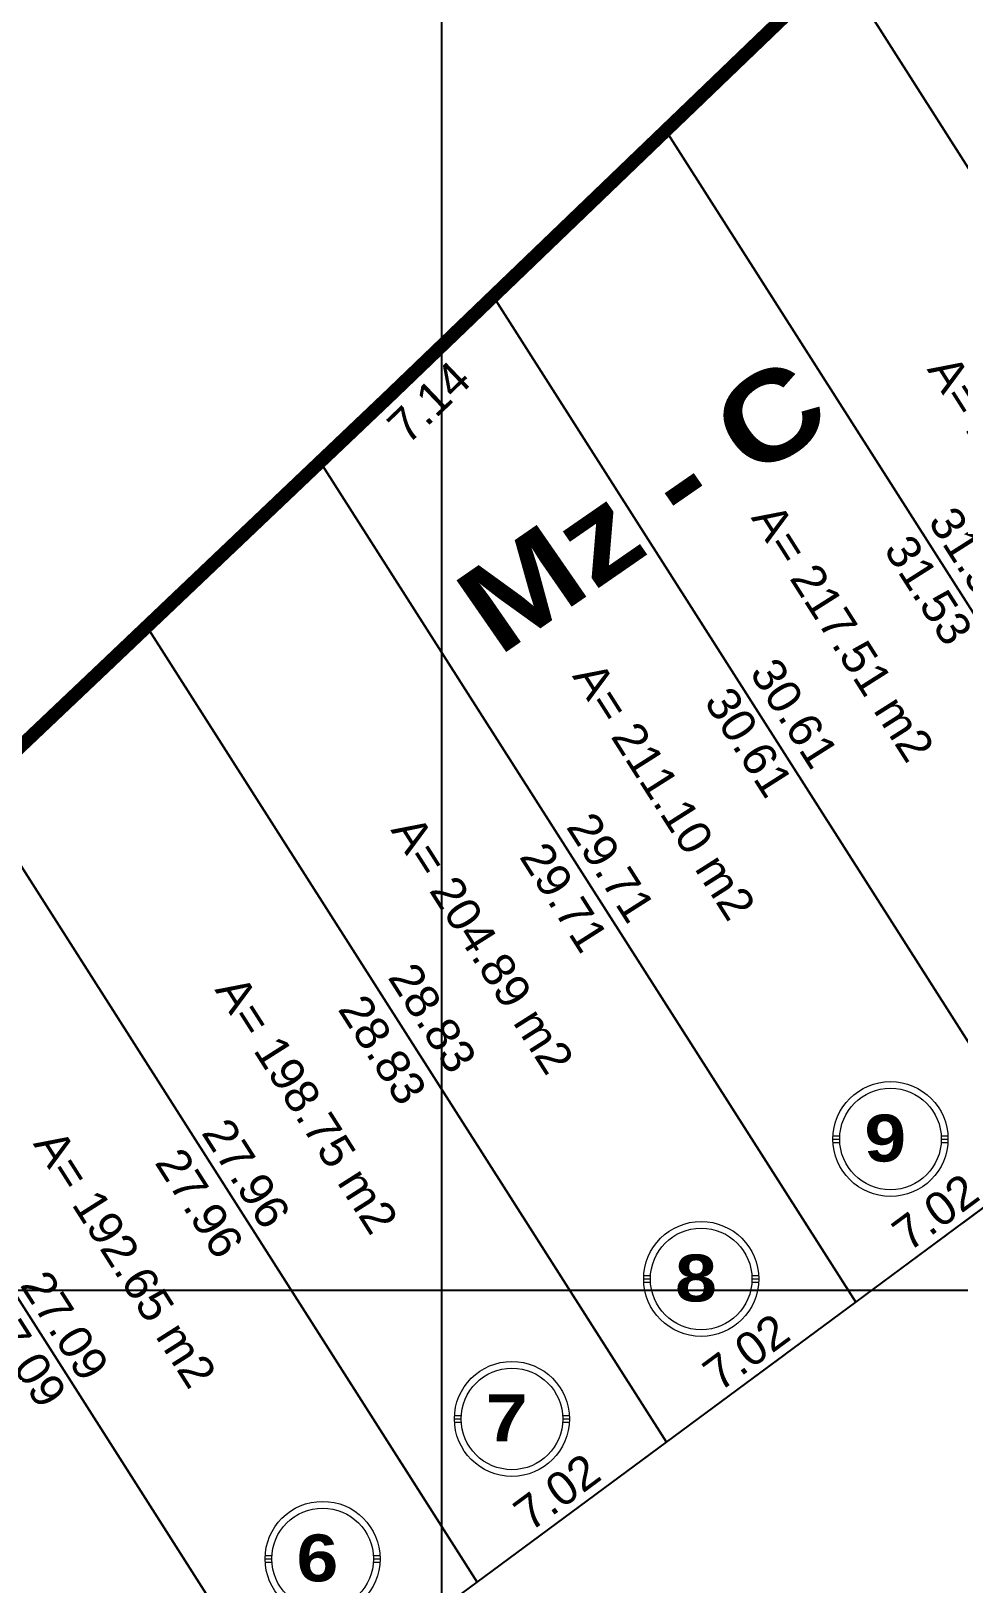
# Model space of a CAD drawing. Header units: metres. Extents: x 278764 to 279387, y 9336025 to 9336772.
# Drawn here: x 279227.76 to 279255.41, y 9336171.24 to 9336217.55 of the extents above; entities that cross this region are included whole.
import ezdxf

# ---------------------------------------------------------------- set-up
doc = ezdxf.new("R2010")
doc.units = ezdxf.units.M
doc.linetypes.add('ACAD_ISO02W100', pattern=[15, 12, -3])
for name, color, linetype in [('31_PREDIOS_TOTAL', 7, 'Continuous'), ('Cuadricula Coordenadas', 5, 'Continuous'), ('LOTES', 250, 'Continuous')]:
    doc.layers.add(name, color=color, linetype=linetype)
for name, color, linetype, lineweight in [('@NUMEROS DE LOTES', 7, 'Continuous', 9), ('CIRCULO', 1, 'Continuous', 5), ('PERIMETRO', 1, 'Continuous', 30), ('textos', 7, 'Continuous', 15)]:
    doc.layers.add(name, color=color, linetype=linetype, lineweight=lineweight)
doc.styles.add('STYLE1', font='arial.ttf')
doc.styles.add('titu', font='')
doc.styles.get('titu').set_extended_font_data('Arial Black')
doc.dimstyles.new('500ULTIMO', dxfattribs={"dimtxt": 1, "dimasz": 1.2, "dimexe": 0.18, "dimexo": 0.9, "dimgap": 0.2305, "dimtad": 1, "dimzin": 3, "dimdsep": 46, "dimtxsty": 'STYLE1', "dimcen": 0.09, "dimse1": 1, "dimse2": 1, "dimsd1": 1, "dimsd2": 1, "dimclrd": 125, "dimclre": 125, "dimaunit": 1, "dimadec": 3, "dimazin": 0, "dimtfac": 1, "dimtix": 1, "dimtofl": 0, "dimtmove": 0, "dimatfit": 3, "dimfxl": 1, "dimtolj": 1, "dimtzin": 0, "dimarcsym": 0})

# ---------------------------------------------------------------- blocks, each defined once
blk = doc.blocks.new('*D114')
at = {"layer": 'Defpoints', "color": 0, "transparency": 16777216}
for p in [(279241.056, 9336171.295), (279241.056, 9336171.295), (279235.414, 9336167.122)]:
    blk.add_point(p, dxfattribs=at)
at = {"layer": '31_PREDIOS_TOTAL', "color": 0, "transparency": 16777216, "insert": (279237.794, 9336169.804), "char_height": 1, "attachment_point": 5, "rotation": 36.4907, "style": 'STYLE1'}
blk.add_mtext('\\A1;7.02', dxfattribs=at)
blk = doc.blocks.new('*D115')
at = {"layer": 'Defpoints', "color": 0, "transparency": 16777216}
for p in [(279246.697, 9336175.468, 843.369), (279246.697, 9336175.468), (279241.056, 9336171.295)]:
    blk.add_point(p, dxfattribs=at)
at = {"layer": '31_PREDIOS_TOTAL', "color": 0, "transparency": 16777216, "insert": (279243.436, 9336173.977), "char_height": 1, "attachment_point": 5, "rotation": 36.4907, "style": 'STYLE1'}
blk.add_mtext('\\A1;7.02', dxfattribs=at)
blk = doc.blocks.new('*D116')
at = {"layer": 'Defpoints', "color": 0, "transparency": 16777216}
for p in [(279252.338, 9336179.641, 843.369), (279252.338, 9336179.641), (279246.697, 9336175.468, 843.369)]:
    blk.add_point(p, dxfattribs=at)
at = {"layer": '31_PREDIOS_TOTAL', "color": 0, "transparency": 16777216, "insert": (279249.077, 9336178.15), "char_height": 1, "attachment_point": 5, "rotation": 36.4907, "style": 'STYLE1'}
blk.add_mtext('\\A1;7.02', dxfattribs=at)
blk = doc.blocks.new('*D117')
at = {"layer": 'Defpoints', "color": 0, "transparency": 16777216}
for p in [(279257.98, 9336183.814), (279257.98, 9336183.814), (279252.338, 9336179.641, 843.369)]:
    blk.add_point(p, dxfattribs=at)
at = {"layer": '31_PREDIOS_TOTAL', "color": 0, "transparency": 16777216, "insert": (279254.718, 9336182.323), "char_height": 1, "attachment_point": 5, "rotation": 36.4907, "style": 'STYLE1'}
blk.add_mtext('\\A1;7.02', dxfattribs=at)
blk = doc.blocks.new('*D300')
at = {"layer": 'Defpoints', "color": 0, "transparency": 16777216}
for p in [(278768.561, 9336771.873), (279294.856, 9336112.868, 843.369), (279289.619, 9336108.686, 843.369)]:
    blk.add_point(p, dxfattribs=at)
at = {"layer": '31_PREDIOS_TOTAL', "color": 0, "transparency": 16777216, "insert": (278765.48, 9336770.361), "char_height": 1, "attachment_point": 5, "rotation": 38.6116, "style": 'STYLE1'}
blk.add_mtext('\\A1;6.70', dxfattribs=at)
blk = doc.blocks.new('CIR. LOTE')
at = {"color": 10, "lineweight": 0}
for p, q in [((278778.374, 9330113.725), (278778.574, 9330113.725)), ((278778.377, 9330113.825), (278778.578, 9330113.825)), ((278778.377, 9330113.625), (278778.578, 9330113.625)), ((278781.599, 9330113.825), (278781.8, 9330113.825)), ((278781.599, 9330113.625), (278781.8, 9330113.625)), ((278781.603, 9330113.725), (278781.803, 9330113.725))]:
    blk.add_line(p, q, dxfattribs=at)
for radius in [1.714, 1.514]:
    blk.add_circle((278780.089, 9330113.725), radius, dxfattribs=at)
blk = doc.blocks.new('*D398')
at = {"layer": 'Defpoints', "color": 0, "transparency": 16777216}
for p in [(279215.692, 9336185.062), (279215.692, 9336185.062), (279229.773, 9336162.949)]:
    blk.add_point(p, dxfattribs=at)
at = {"layer": '31_PREDIOS_TOTAL', "color": 0, "transparency": 16777216, "insert": (279223.357, 9336174.403), "char_height": 1, "attachment_point": 5, "rotation": 302.4872, "style": 'STYLE1'}
blk.add_mtext('\\A1;26.22', dxfattribs=at)
blk = doc.blocks.new('*D399')
at = {"layer": 'Defpoints', "color": 0, "transparency": 16777216}
for p in [(279215.692, 9336185.062), (279214.426, 9336184.255), (279229.773, 9336162.949)]:
    blk.add_point(p, dxfattribs=at)
at = {"layer": '31_PREDIOS_TOTAL', "color": 0, "transparency": 16777216, "insert": (279222.091, 9336173.597), "char_height": 1, "attachment_point": 5, "rotation": 302.4872, "style": 'STYLE1'}
blk.add_mtext('\\A1;26.22', dxfattribs=at)
blk = doc.blocks.new('*D400')
at = {"layer": 'Defpoints', "color": 0, "transparency": 16777216}
for p in [(279220.866, 9336189.969), (279220.866, 9336189.969), (279235.414, 9336167.122)]:
    blk.add_point(p, dxfattribs=at)
at = {"layer": '31_PREDIOS_TOTAL', "color": 0, "transparency": 16777216, "insert": (279228.765, 9336178.943), "char_height": 1, "attachment_point": 5, "rotation": 302.4872, "style": 'STYLE1'}
blk.add_mtext('\\A1;27.09', dxfattribs=at)
blk = doc.blocks.new('*D401')
at = {"layer": 'Defpoints', "color": 0, "transparency": 16777216}
for p in [(279220.866, 9336189.969), (279219.607, 9336189.168), (279235.414, 9336167.122)]:
    blk.add_point(p, dxfattribs=at)
at = {"layer": '31_PREDIOS_TOTAL', "color": 0, "transparency": 16777216, "insert": (279227.507, 9336178.142), "char_height": 1, "attachment_point": 5, "rotation": 302.4872, "style": 'STYLE1'}
blk.add_mtext('\\A1;27.09', dxfattribs=at)
blk = doc.blocks.new('*D402')
at = {"layer": 'Defpoints', "color": 0, "transparency": 16777216}
for p in [(279226.039, 9336194.877), (279226.039, 9336194.877), (279241.056, 9336171.295)]:
    blk.add_point(p, dxfattribs=at)
at = {"layer": '31_PREDIOS_TOTAL', "color": 0, "transparency": 16777216, "insert": (279234.172, 9336183.484), "char_height": 1, "attachment_point": 5, "rotation": 302.4872, "style": 'STYLE1'}
blk.add_mtext('\\A1;27.96', dxfattribs=at)
blk = doc.blocks.new('*D403')
at = {"layer": 'Defpoints', "color": 0, "transparency": 16777216}
for p in [(279226.039, 9336194.877), (279224.646, 9336193.99), (279241.056, 9336171.295)]:
    blk.add_point(p, dxfattribs=at)
at = {"layer": '31_PREDIOS_TOTAL', "color": 0, "transparency": 16777216, "insert": (279232.779, 9336182.596), "char_height": 1, "attachment_point": 5, "rotation": 302.4872, "style": 'STYLE1'}
blk.add_mtext('\\A1;27.96', dxfattribs=at)
blk = doc.blocks.new('*D404')
at = {"layer": 'Defpoints', "color": 0, "transparency": 16777216}
for p in [(279231.358, 9336199.88), (279231.212, 9336199.787), (279246.697, 9336175.468)]:
    blk.add_point(p, dxfattribs=at)
at = {"layer": '31_PREDIOS_TOTAL', "color": 0, "transparency": 16777216, "insert": (279239.726, 9336188.119), "char_height": 1, "attachment_point": 5, "rotation": 302.4872, "style": 'STYLE1'}
blk.add_mtext('\\A1;28.83', dxfattribs=at)
blk = doc.blocks.new('*D405')
at = {"layer": 'Defpoints', "color": 0, "transparency": 16777216}
for p in [(279231.212, 9336199.787), (279229.87, 9336198.932), (279246.697, 9336175.468)]:
    blk.add_point(p, dxfattribs=at)
at = {"layer": '31_PREDIOS_TOTAL', "color": 0, "transparency": 16777216, "insert": (279238.238, 9336187.171), "char_height": 1, "attachment_point": 5, "rotation": 302.4872, "style": 'STYLE1'}
blk.add_mtext('\\A1;28.83', dxfattribs=at)
blk = doc.blocks.new('*D406')
at = {"layer": 'Defpoints', "color": 0, "transparency": 16777216}
for p in [(279236.381, 9336204.702), (279236.439, 9336204.739), (279252.338, 9336179.641)]:
    blk.add_point(p, dxfattribs=at)
at = {"layer": '31_PREDIOS_TOTAL', "color": 0, "transparency": 16777216, "insert": (279245.043, 9336192.606), "char_height": 1, "attachment_point": 5, "rotation": 302.4872, "style": 'STYLE1'}
blk.add_mtext('\\A1;29.71', dxfattribs=at)
blk = doc.blocks.new('*D407')
at = {"layer": 'Defpoints', "color": 0, "transparency": 16777216}
for p in [(279236.381, 9336204.702), (279235.042, 9336203.849), (279252.338, 9336179.641)]:
    blk.add_point(p, dxfattribs=at)
at = {"layer": '31_PREDIOS_TOTAL', "color": 0, "transparency": 16777216, "insert": (279243.646, 9336191.717), "char_height": 1, "attachment_point": 5, "rotation": 302.4872, "style": 'STYLE1'}
blk.add_mtext('\\A1;29.71', dxfattribs=at)
blk = doc.blocks.new('*D408')
at = {"layer": 'Defpoints', "color": 0, "transparency": 16777216}
for p in [(279241.537, 9336209.637), (279241.662, 9336209.717), (279257.98, 9336183.814)]:
    blk.add_point(p, dxfattribs=at)
at = {"layer": '31_PREDIOS_TOTAL', "color": 0, "transparency": 16777216, "insert": (279250.509, 9336197.204), "char_height": 1, "attachment_point": 5, "rotation": 302.4872, "style": 'STYLE1'}
blk.add_mtext('\\A1;30.61', dxfattribs=at)
blk = doc.blocks.new('*D409')
at = {"layer": 'Defpoints', "color": 0, "transparency": 16777216}
for p in [(279241.537, 9336209.637), (279240.306, 9336208.853), (279257.98, 9336183.814)]:
    blk.add_point(p, dxfattribs=at)
at = {"layer": '31_PREDIOS_TOTAL', "color": 0, "transparency": 16777216, "insert": (279249.153, 9336196.34), "char_height": 1, "attachment_point": 5, "rotation": 302.4872, "style": 'STYLE1'}
blk.add_mtext('\\A1;30.61', dxfattribs=at)
blk = doc.blocks.new('*D410')
at = {"layer": 'Defpoints', "color": 0, "transparency": 16777216}
for p in [(279246.684, 9336214.585), (279246.734, 9336214.617), (279263.621, 9336187.987)]:
    blk.add_point(p, dxfattribs=at)
at = {"layer": '31_PREDIOS_TOTAL', "color": 0, "transparency": 16777216, "insert": (279255.828, 9336201.716), "char_height": 1, "attachment_point": 5, "rotation": 302.4872, "style": 'STYLE1'}
blk.add_mtext('\\A1;31.53', dxfattribs=at)
blk = doc.blocks.new('*D411')
at = {"layer": 'Defpoints', "color": 0, "transparency": 16777216}
for p in [(279246.684, 9336214.585), (279245.414, 9336213.776), (279263.621, 9336187.987)]:
    blk.add_point(p, dxfattribs=at)
at = {"layer": '31_PREDIOS_TOTAL', "color": 0, "transparency": 16777216, "insert": (279254.508, 9336200.875), "char_height": 1, "attachment_point": 5, "rotation": 302.4872, "style": 'STYLE1'}
blk.add_mtext('\\A1;31.53', dxfattribs=at)
blk = doc.blocks.new('*D412')
at = {"layer": 'Defpoints', "color": 0, "transparency": 16777216}
for p in [(279251.832, 9336219.534), (279251.878, 9336219.563), (279269.263, 9336192.16)]:
    blk.add_point(p, dxfattribs=at)
at = {"layer": '31_PREDIOS_TOTAL', "color": 0, "transparency": 16777216, "insert": (279261.219, 9336206.274), "char_height": 1, "attachment_point": 5, "rotation": 302.4872, "style": 'STYLE1'}
blk.add_mtext('\\A1;32.45', dxfattribs=at)
blk = doc.blocks.new('*D413')
at = {"layer": 'Defpoints', "color": 0, "transparency": 16777216}
for p in [(279251.832, 9336219.534), (279250.584, 9336218.739), (279269.263, 9336192.16)]:
    blk.add_point(p, dxfattribs=at)
at = {"layer": '31_PREDIOS_TOTAL', "color": 0, "transparency": 16777216, "insert": (279259.925, 9336205.45), "char_height": 1, "attachment_point": 5, "rotation": 302.4872, "style": 'STYLE1'}
blk.add_mtext('\\A1;32.45', dxfattribs=at)
blk = doc.blocks.new('*D425')
at = {"layer": 'Defpoints', "color": 0, "transparency": 16777216}
for p in [(279241.537, 9336209.637), (279242.702, 9336208.419), (279236.381, 9336204.702)]:
    blk.add_point(p, dxfattribs=at)
at = {"layer": '31_PREDIOS_TOTAL', "color": 0, "transparency": 16777216, "insert": (279239.618, 9336206.481), "char_height": 1, "attachment_point": 5, "rotation": 43.7465, "style": 'STYLE1'}
blk.add_mtext('\\A1;7.14', dxfattribs=at)

msp = doc.modelspace()

# ---------------------------------------------------------------- linework, layer by layer
at = {"color": 5, "const_width": 0.4, "elevation": 843.873, "flags": 128}
msp.add_lwpolyline([(279194.754, 9336165.814), (279195.462, 9336166.266), (279204.319, 9336174.346), (279215.467, 9336184.848), (279230.107, 9336198.736), (279238.422, 9336206.643), (279252.906, 9336220.566), (279263.05, 9336230.528), (279276.594, 9336243.625), (279288.236, 9336254.773), (279299.693, 9336265.881), (279311.689, 9336277.542)], dxfattribs=at)
at = {"layer": 'Cuadricula Coordenadas', "color": 8}
for p, q in [((279240, 9336032.971), (279240, 9336353.371)), ((279157.36, 9336180), (279378.96, 9336180))]:
    msp.add_line(p, q, dxfattribs=at)
at = {"layer": 'LOTES', "flags": 128}
for points, elevation in [([(279251.832, 9336219.534), (279269.263, 9336192.16), (279274.904, 9336196.333), (279256.947, 9336224.534)], 843.369), ([(279246.684, 9336214.585), (279263.621, 9336187.987), (279269.263, 9336192.16), (279251.832, 9336219.534)], 843.369), ([(279251.832, 9336219.534), (279269.263, 9336192.16)], 1686.738), ([(279241.537, 9336209.637), (279257.98, 9336183.814), (279263.621, 9336187.987), (279246.684, 9336214.585)], 843.369), ([(279246.684, 9336214.585), (279263.621, 9336187.987)], 1686.738), ([(279236.381, 9336204.702), (279252.338, 9336179.641), (279257.98, 9336183.814), (279241.537, 9336209.637)], 843.369), ([(279241.537, 9336209.637), (279257.98, 9336183.814)], 1686.738), ([(279231.212, 9336199.787), (279246.697, 9336175.468), (279252.338, 9336179.641), (279236.381, 9336204.702)], 843.369), ([(279236.381, 9336204.702), (279252.338, 9336179.641)], 1686.738), ([(279226.039, 9336194.877), (279241.056, 9336171.295), (279246.697, 9336175.468), (279231.212, 9336199.787)], 843.369), ([(279231.212, 9336199.787), (279246.697, 9336175.468)], 1686.738), ([(279220.866, 9336189.969), (279235.414, 9336167.122), (279241.056, 9336171.295), (279226.039, 9336194.877)], 843.369), ([(279226.039, 9336194.877), (279241.056, 9336171.295)], 1686.738), ([(279215.692, 9336185.062), (279229.773, 9336162.949), (279235.414, 9336167.122), (279220.866, 9336189.969)], 843.369), ([(279220.866, 9336189.969), (279235.414, 9336167.122)], 1686.738)]:
    msp.add_lwpolyline(points, dxfattribs=dict(at, elevation=elevation))
for points in [[(279256.947, 9336224.534), (279252.906, 9336220.566), (279251.832, 9336219.534), (279269.263, 9336192.16), (279274.904, 9336196.333)], [(279251.832, 9336219.534), (279246.684, 9336214.585), (279263.621, 9336187.987), (279269.263, 9336192.16)], [(279246.684, 9336214.585), (279241.537, 9336209.637), (279257.98, 9336183.814), (279263.621, 9336187.987)], [(279241.537, 9336209.637), (279238.422, 9336206.643), (279236.381, 9336204.702), (279252.338, 9336179.641), (279257.98, 9336183.814)], [(279236.381, 9336204.702), (279231.212, 9336199.787), (279246.697, 9336175.468), (279252.338, 9336179.641)], [(279231.212, 9336199.787), (279230.107, 9336198.736), (279226.039, 9336194.877), (279241.056, 9336171.295), (279246.697, 9336175.468)], [(279226.039, 9336194.877), (279220.866, 9336189.969), (279235.414, 9336167.122), (279241.056, 9336171.295)], [(279220.866, 9336189.969), (279215.692, 9336185.062), (279229.773, 9336162.949), (279235.414, 9336167.122)]]:
    msp.add_lwpolyline(points, close=True, dxfattribs=at)
at = {"layer": 'PERIMETRO', "color": 250, "linetype": 'ACAD_ISO02W100', "lineweight": 5, "ltscale": 0.2, "elevation": 1689.269}
msp.add_lwpolyline([(279163.89, 9336114.215), (279297.47, 9336213.025)], dxfattribs=at)

# ---------------------------------------------------------------- block references
at = {"layer": 'CIRCULO', "color": 7, "lineweight": 0}
for p in [(473.286, 6070.782), (467.644, 6066.609), (462.003, 6062.436), (456.361, 6058.263)]:
    msp.add_blockref('CIR. LOTE', p, dxfattribs=at)

# ---------------------------------------------------------------- texts
at = {"layer": '31_PREDIOS_TOTAL', "color": 7, "lineweight": 0, "char_height": 1, "attachment_point": 5, "rotation": 302.4055, "style": 'STYLE1'}
for s, insert in [('\\A1;A={\\C5; }223.95 m2', (279257.205, 9336204.036)), ('\\A1;A={\\C5; }217.51 m2', (279251.959, 9336199.61)), ('\\A1;A={\\C5; }211.10 m2', (279246.632, 9336194.889)), ('\\A1;A={\\C5; }204.89 m2', (279241.218, 9336190.299)), ('\\A1;A={\\C5; }198.75 m2', (279235.977, 9336185.534)), ('\\A1;A={\\C5; }192.65 m2', (279230.563, 9336180.942))]:
    msp.add_mtext(s, dxfattribs=dict(at, insert=insert))
at = {"layer": '@NUMEROS DE LOTES', "style": 'titu'}
for s, p in [('9', (279252.597, 9336183.835, -1504.03)), ('8', (279246.955, 9336179.662, -1504.03)), ('7', (279241.314, 9336175.489, -1504.03)), ('6', (279235.672, 9336171.316, -1504.03))]:
    msp.add_text(s, height=1.4, dxfattribs=at).set_placement(p)
at = {"layer": 'textos', "color": 102, "style": 'titu'}
msp.add_text('Mz - C', height=2.5996, rotation=34.6855, dxfattribs=at).set_placement((279241.692, 9336198.87))

# ---------------------------------------------------------------- dimensions: what is measured, and where the dimension line sits
at = {"layer": '31_PREDIOS_TOTAL'}
for p1, p2, distance, picture, middle in [((279289.619, 9336108.686, 843.369), (279294.856, 9336112.868, 843.369), 843.37, '*D300', (278765.48, 9336770.361)), ((279269.263, 9336192.16), (279251.832, 9336219.534), 1.48, '*D413', (279259.925, 9336205.45)), ((279269.263, 9336192.16), (279251.832, 9336219.534), -0.055, '*D412', (279261.219, 9336206.274)), ((279263.621, 9336187.987), (279246.684, 9336214.585), 1.506, '*D411', (279254.508, 9336200.875)), ((279263.621, 9336187.987), (279246.684, 9336214.585), -0.059, '*D410', (279255.828, 9336201.716)), ((279236.381, 9336204.702), (279241.537, 9336209.637), -1.686, '*D425', (279239.618, 9336206.481)), ((279257.98, 9336183.814), (279241.537, 9336209.637), 1.459, '*D409', (279249.153, 9336196.34)), ((279257.98, 9336183.814), (279241.537, 9336209.637), -0.149, '*D408', (279250.509, 9336197.204)), ((279252.338, 9336179.641), (279236.381, 9336204.702), 1.587, '*D407', (279243.646, 9336191.717)), ((279252.338, 9336179.641), (279236.381, 9336204.702), -0.069, '*D406', (279245.043, 9336192.606)), ((279246.697, 9336175.468), (279231.212, 9336199.787), -0.174, '*D404', (279239.726, 9336188.119)), ((279246.697, 9336175.468), (279231.212, 9336199.787), 1.59, '*D405', (279238.238, 9336187.171)), ((279241.056, 9336171.295), (279226.039, 9336194.877), 1.652, '*D403', (279232.779, 9336182.596)), ((279241.056, 9336171.295), (279226.039, 9336194.877), 0, '*D402', (279234.172, 9336183.484)), ((279235.414, 9336167.122), (279220.866, 9336189.969), 1.492, '*D401', (279227.507, 9336178.142)), ((279235.414, 9336167.122), (279220.866, 9336189.969), 0, '*D400', (279228.765, 9336178.943)), ((279229.773, 9336162.949), (279215.692, 9336185.062), 1.501, '*D399', (279222.091, 9336173.597)), ((279229.773, 9336162.949), (279215.692, 9336185.062), 0, '*D398', (279223.357, 9336174.403))]:
    dim = msp.add_aligned_dim(p1=p1, p2=p2, distance=distance, dimstyle='500ULTIMO', dxfattribs=at)
    dim.commit()
    dim.dimension.update_dxf_attribs({"geometry": picture, "text_midpoint": middle})
for base, p1, p2, picture, middle in [((279257.98, 9336183.814, 843.369), (279252.338, 9336179.641, 1686.738), (279257.98, 9336183.814, 843.369), '*D117', (279254.718, 9336182.323, 843.369)), ((279252.338, 9336179.641, 843.369), (279246.697, 9336175.468, 1686.738), (279252.338, 9336179.641, 1686.738), '*D116', (279249.077, 9336178.15, 843.369)), ((279246.697, 9336175.468, 843.369), (279241.056, 9336171.295, 843.369), (279246.697, 9336175.468, 1686.738), '*D115', (279243.436, 9336173.977, 843.369)), ((279241.056, 9336171.295, 843.369), (279235.414, 9336167.122, 843.369), (279241.056, 9336171.295, 843.369), '*D114', (279237.794, 9336169.804, 843.369))]:
    dim = msp.add_linear_dim(base=base, p1=p1, p2=p2, angle=216.4907, dimstyle='500ULTIMO', override={"dimtmove": 1}, dxfattribs=at)
    dim.commit()
    dim.dimension.update_dxf_attribs({"geometry": picture, "text_midpoint": middle})

doc.saveas('drawing.dxf')
